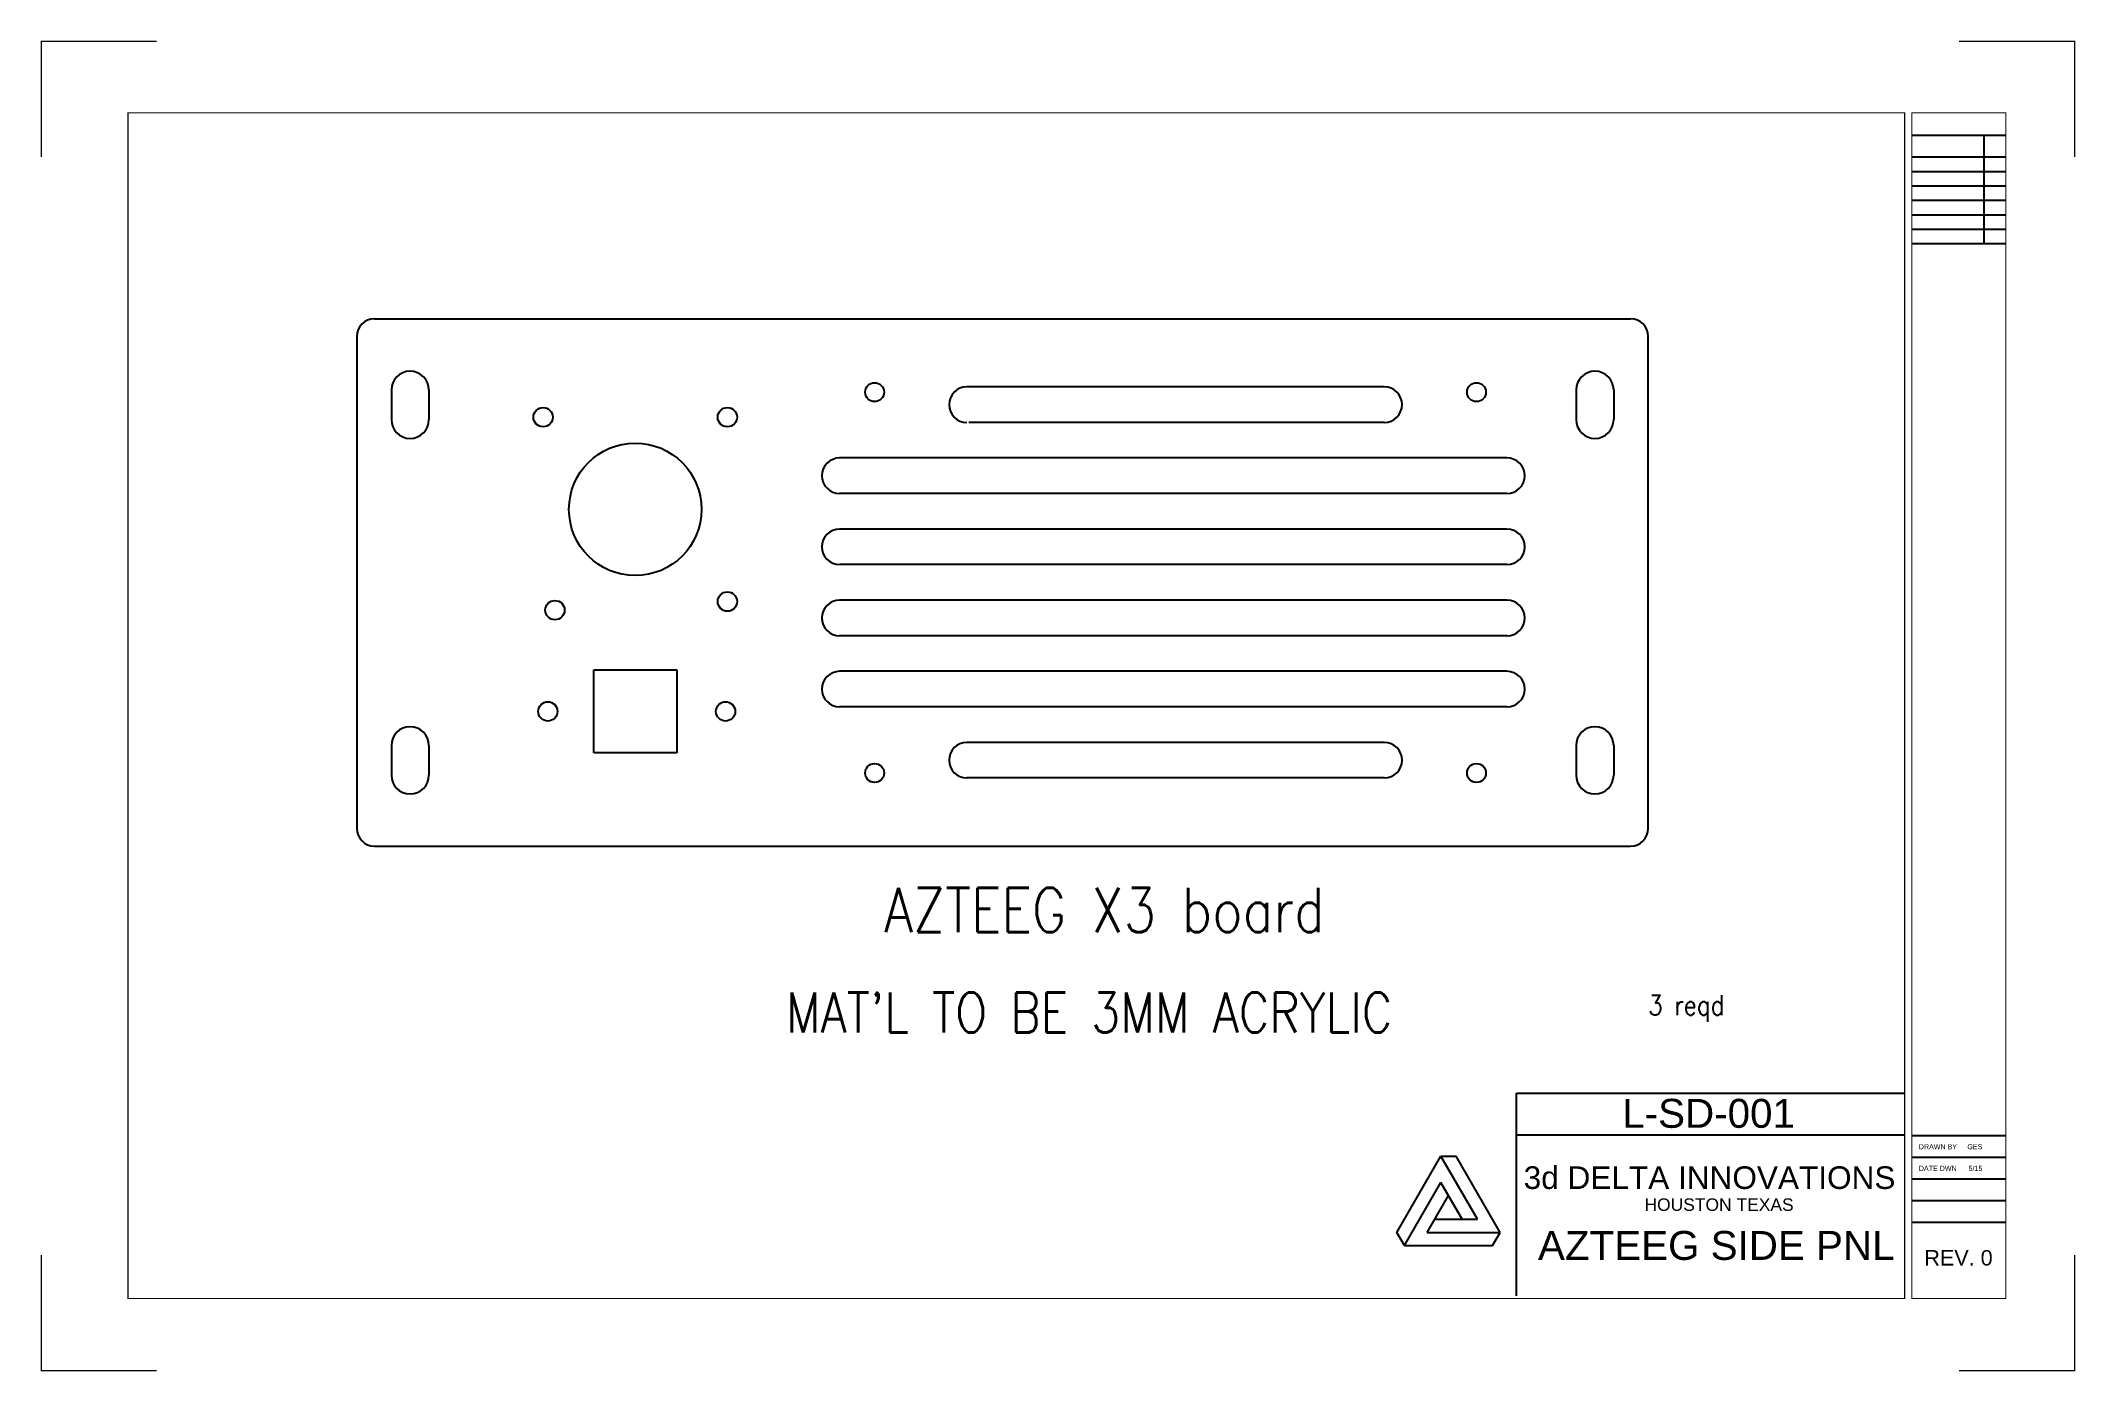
# Model space of a CAD drawing. Header units: inches. Extents: x 81382 to 81725, y 8475 to 8699.
import ezdxf

# ---------------------------------------------------------------- set-up
doc = ezdxf.new("R2010")
doc.units = ezdxf.units.IN
doc.header["$MEASUREMENT"] = 0
doc.layers.add('Title Block', color=7, linetype='Continuous')
doc.styles.add('ROMANS', font='ROMANS.SHX')
doc.styles.get("Standard").update_dxf_attribs({"font": 'arial.ttf'})

msp = doc.modelspace()

# ---------------------------------------------------------------- linework, layer by layer
at = {"color": 6}
for p, q in [((81438.29, 8652.46), (81650.29, 8652.46)), ((81435.29, 8649.46), (81435.29, 8566.46)), ((81653.29, 8566.46), (81653.29, 8649.46)), ((81608.73, 8640.96), (81538.27, 8640.96)), ((81608.73, 8634.96), (81538.59, 8634.96)), ((81629.44, 8628.96), (81516.79, 8628.96)), ((81629.44, 8622.96), (81516.79, 8622.96)), ((81629.44, 8616.96), (81516.79, 8616.96)), ((81629.44, 8610.96), (81516.79, 8610.96)), ((81629.44, 8604.96), (81516.79, 8604.96)), ((81629.44, 8598.96), (81516.79, 8598.96)), ((81629.44, 8592.96), (81516.79, 8592.96)), ((81629.44, 8586.96), (81516.79, 8586.96)), ((81608.73, 8580.96), (81538.27, 8580.96)), ((81608.73, 8574.96), (81538.27, 8574.96)), ((81438.29, 8563.46), (81650.29, 8563.46)), ((81610.85, 8498.29), (81618.29, 8511.17)), ((81624.44, 8500.52), (81618.29, 8511.17)), ((81618.29, 8511.17), (81620.86, 8511.17)), ((81628.29, 8498.29), (81620.86, 8511.17)), ((81612.14, 8496.07), (81618.29, 8506.72)), ((81615.99, 8498.29), (81619.57, 8504.49)), ((81621.87, 8500.52), (81618.29, 8506.72)), ((81617.28, 8500.52), (81624.44, 8500.52)), ((81612.14, 8496.07), (81610.85, 8498.29)), ((81615.99, 8498.29), (81628.29, 8498.29)), ((81627.01, 8496.07), (81628.29, 8498.29)), ((81612.14, 8496.07), (81627.01, 8496.07))]:
    msp.add_line(p, q, dxfattribs=at)
at = {"color": 3}
for p, q in [((81441.12, 8640.43), (81441.12, 8635.43)), ((81447.47, 8640.43), (81447.47, 8635.43)), ((81641.12, 8640.43), (81641.12, 8635.43)), ((81647.47, 8640.43), (81647.47, 8635.43)), ((81441.12, 8580.43), (81441.12, 8575.43)), ((81447.47, 8580.43), (81447.47, 8575.43)), ((81641.12, 8580.43), (81641.12, 8575.43)), ((81647.47, 8580.43), (81647.47, 8575.43))]:
    msp.add_line(p, q, dxfattribs=at)
for p, q in [((81475.29, 8593.19), (81489.29, 8593.19)), ((81475.29, 8579.19), (81475.29, 8593.19)), ((81489.29, 8593.19), (81489.29, 8579.19)), ((81489.29, 8579.19), (81475.29, 8579.19)), ((81631.05, 8487.59), (81631.05, 8521.8)), ((81631.05, 8521.8), (81696.57, 8521.8)), ((81631.05, 8514.74), (81696.57, 8514.74))]:
    msp.add_line(p, q)
for centre in [(81522.7, 8640.06), (81624.3, 8640.06), (81522.7, 8575.8), (81624.3, 8575.8)]:
    msp.add_circle(centre, 1.6)
at = {"color": 2}
for centre in [(81466.74, 8635.84), (81497.85, 8635.84), (81468.74, 8603.28), (81497.85, 8604.73), (81467.54, 8586.19), (81497.54, 8586.19)]:
    msp.add_circle(centre, 1.63, dxfattribs=at)
at = {"color": 3}
msp.add_circle((81482.29, 8620.29), 11.18, dxfattribs=at)
at = {"color": 6}
for centre, start, end in [((81438.29, 8649.46), 90, 180), ((81650.29, 8649.46), 0, 90), ((81538.27, 8637.96), 90, 270), ((81608.73, 8637.96), 270, 90), ((81516.79, 8625.96), 90, 270), ((81629.44, 8625.96), 270, 90), ((81516.79, 8613.96), 90, 270), ((81629.44, 8613.96), 270, 90), ((81516.79, 8601.96), 90, 270), ((81629.44, 8601.96), 270, 90), ((81516.79, 8589.96), 90, 270), ((81629.44, 8589.96), 270, 90), ((81538.27, 8577.96), 90, 270), ((81608.73, 8577.96), 270, 90), ((81438.29, 8566.46), 180, 270), ((81650.29, 8566.46), 270, 0)]:
    msp.add_arc(centre, 3, start, end, dxfattribs=at)
at = {"color": 3}
for centre, start, end in [((81444.29, 8640.43), 0, 180), ((81644.29, 8640.43), 0, 180), ((81444.29, 8635.43), 180, 0), ((81644.29, 8635.43), 180, 0), ((81444.29, 8580.43), 0, 180), ((81644.29, 8580.43), 0, 180), ((81444.29, 8575.43), 180, 0), ((81644.29, 8575.43), 180, 0)]:
    msp.add_arc(centre, 3.17, start, end, dxfattribs=at)
at = {"layer": 'Title Block'}
for p, q in [((81697.79, 8683.42), (81713.64, 8683.42)), ((81709.98, 8665.13), (81709.98, 8683.42)), ((81697.79, 8679.76), (81713.64, 8679.76)), ((81697.79, 8677.32), (81713.64, 8677.32)), ((81697.79, 8674.89), (81713.64, 8674.89)), ((81697.79, 8672.45), (81713.64, 8672.45)), ((81697.79, 8670.01), (81713.64, 8670.01)), ((81697.79, 8667.57), (81713.64, 8667.57)), ((81697.79, 8665.13), (81713.64, 8665.13)), ((81697.79, 8514.63), (81713.64, 8514.63)), ((81697.79, 8510.97), (81713.64, 8510.97)), ((81697.79, 8507.32), (81713.64, 8507.32)), ((81697.79, 8503.66), (81713.64, 8503.66)), ((81697.79, 8500), (81713.64, 8500))]:
    msp.add_line(p, q, dxfattribs=at)
at = {"layer": 'Title Block', "const_width": 0.195}
for points in [[(81382.03, 8679.76), (81382.03, 8699.27), (81401.53, 8699.27)], [(81725.28, 8679.76), (81725.28, 8699.27), (81705.77, 8699.27)], [(81382.03, 8494.45), (81382.03, 8474.94), (81401.53, 8474.94)], [(81725.28, 8494.45), (81725.28, 8474.94), (81705.77, 8474.94)]]:
    msp.add_lwpolyline(points, dxfattribs=at)
for points in [[(81396.66, 8487.13), (81696.57, 8487.13), (81696.57, 8687.19), (81396.66, 8687.19)], [(81697.79, 8487.13), (81713.64, 8487.13), (81713.64, 8687.19), (81697.79, 8687.19)]]:
    msp.add_lwpolyline(points, close=True, dxfattribs=at)

# ---------------------------------------------------------------- texts
at = {"style": 'ROMANS', "width": 0.85}
for s, height, p in [('AZTEEG X3 board', 7.4512, (81524.31, 8548.95)), ("MAT'L TO BE 3MM ACRYLIC", 6.7061, (81507.73, 8532.04)), ('3 reqd', 3.353, (81653.3, 8534.95))]:
    msp.add_text(s, height=height, dxfattribs=at).set_placement(p)
at = {"attachment_point": 1}
for s, insert, char_height, width in [('L-SD-001', (81648.9, 8520.81), 4.877, 83.8277), ('DRAWN BY', (81698.96, 8513.17), 0.859, 14.7644), ('GES', (81707.16, 8513.17), 0.859, 14.7644), ('3d DELTA INNOVATIONS', (81632.26, 8509.43), 3.8137, 65.5558), ('DATE DWN      5/15', (81698.96, 8509.52), 0.8589, 14.7644), ('HOUSTON TEXAS', (81652.65, 8504.02), 2.107, 36.2177), ('AZTEEG SIDE PNL', (81634.68, 8498.52), 4.8767, 83.8277), ('REV. 0', (81699.9, 8495.3), 2.605, 44.7723)]:
    msp.add_mtext(s, dxfattribs=dict(at, insert=insert, char_height=char_height, width=width))

doc.saveas('drawing.dxf')
